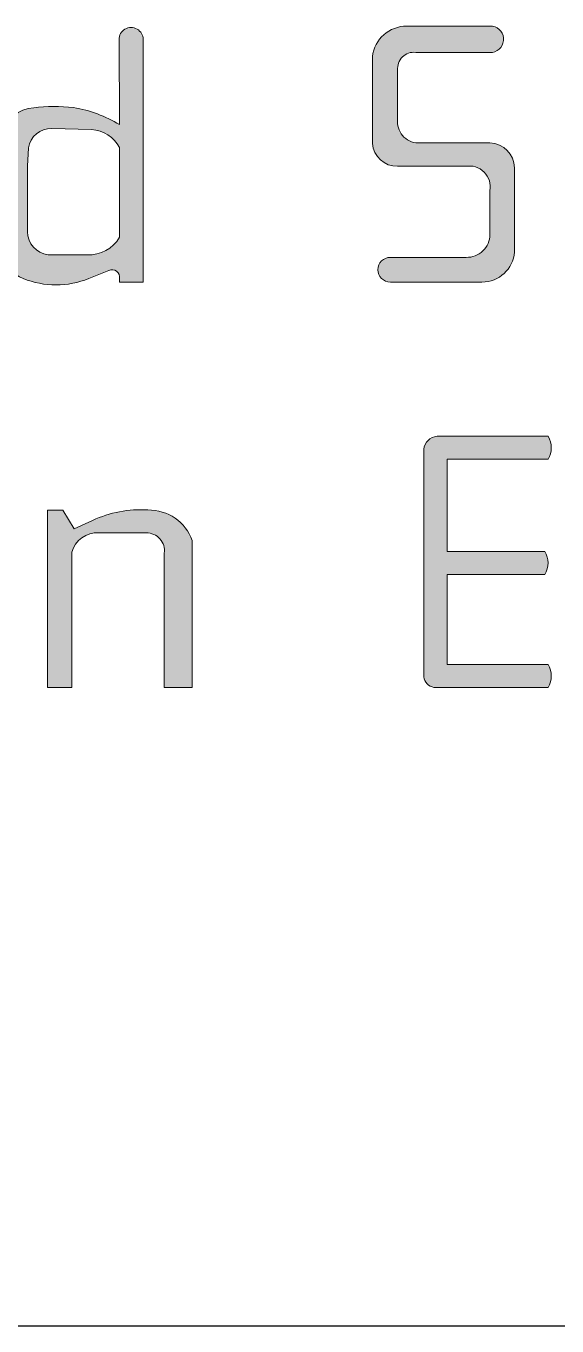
# Model space of a CAD drawing. Header units: millimetres. Extents: x 563728 to 564359, y 4765109 to 4765554.
# Drawn here: x 564252.77 to 564257.68, y 4765149.13 to 4765161.14 of the extents above; entities that cross this region are included whole.
import ezdxf

# ---------------------------------------------------------------- set-up
doc = ezdxf.new("R2010")
doc.units = ezdxf.units.MM
doc.layers.add('58 Formato plano y líneas de solape - Planoaren formatua eta gainjartze marrak', color=7, linetype='Continuous', lineweight=0)
doc.layers.add('58 Formato plano y líneas de solape - Planoaren formatua eta gainjartze-marrak', color=7, linetype='Continuous', lineweight=0)

# ---------------------------------------------------------------- blocks, each defined once
blk = doc.blocks.new('DGN_COMPLEXSHAPE12')
at = {"layer": '58 Formato plano y líneas de solape - Planoaren formatua eta gainjartze-marrak', "color": 252, "linetype": 'Continuous', "lineweight": 0, "ltscale": 166.0401031149074, "true_color": 0x878787}
for p, q in [((564256.5704879245, 4765157.349725628), (564256.5704878218, 4765157.349725607)), ((564257.5956090543, 4765157.349725628), (564256.5704879245, 4765157.349725628)), ((564257.5956088499, 4765157.349725606), (564257.5956090543, 4765157.349725628)), ((564256.4467045642, 4765157.229110845), (564256.4467047305, 4765157.229110901)), ((564256.4467047305, 4765157.229110901), (564256.4467047305, 4765155.126946926)), ((564257.5956090543, 4765157.137100608), (564257.5956088499, 4765157.137100585)), ((564257.566083325, 4765156.285812397), (564257.566083551, 4765156.285812573)), ((564256.6623226414, 4765156.073187551), (564257.566083551, 4765156.073187551)), ((564257.566083551, 4765156.073187551), (564257.566083325, 4765156.073187377)), ((564257.5956088499, 4765155.241414774), (564257.5956090543, 4765155.241414718)), ((564256.4467047305, 4765155.126946926), (564256.446704564, 4765155.126946852)), ((564256.5411303738, 4765155.028789753), (564256.54113022, 4765155.028789697)), ((564256.54113022, 4765155.028789697), (564257.5956090543, 4765155.028789697)), ((564257.5956090543, 4765155.028789697), (564257.5956088499, 4765155.028789753))]:
    blk.add_line(p, q, dxfattribs=at)
at = {"layer": '58 Formato plano y líneas de solape - Planoaren formatua eta gainjartze-marrak', "color": 252, "linetype": 'Continuous', "lineweight": 0, "ltscale": 166.0401031149074, "true_color": 0x878787, "flags": 128}
for points in [[(564257.566083551, 4765156.285812573), (564256.6623226414, 4765156.285812573), (564256.6623226414, 4765157.137100608), (564257.5956090543, 4765157.137100608)], [(564257.5956090543, 4765155.241414718), (564256.6623226414, 4765155.241414718), (564256.6623226414, 4765156.073187551)]]:
    blk.add_lwpolyline(points, dxfattribs=at)
at = {"layer": '58 Formato plano y líneas de solape - Planoaren formatua eta gainjartze-marrak', "color": 252, "linetype": 'Continuous', "lineweight": 0, "ltscale": 166.0401031149074, "true_color": 0x878787}
for centre, major_axis, ratio, start_param, end_param in [((564256.5823335767, 4765157.215830015), (0.1362960377093521, 0), 0.9861194759452737, 1.657818071445598, 3.042618511152489), ((564257.4135457999, 4765157.243413095), (0.2115885749437465, 0), 0.9861194759452736, 5.748556557585847, 6.817814056774804), ((564257.3840202751, 4765156.179499887), (0.2115885749437465, 0), 0.9861194759452736, 5.748556557585847, 6.817814056774804), ((564257.4135457999, 4765155.135102264), (0.2115885749437465, 0), 0.9861194759452736, 5.748556557585847, 6.817814056774804), ((564256.5653356578, 4765155.144677601), (0.1199859512968201, 0), 0.9861194759452735, 3.292012844288978, 4.509260658942969)]:
    blk.add_ellipse(centre, major_axis=major_axis, ratio=ratio, start_param=start_param, end_param=end_param, dxfattribs=at)
blk = doc.blocks.new('DGN_COMPLEXSHAPE13')
at = {"layer": '58 Formato plano y líneas de solape - Planoaren formatua eta gainjartze-marrak', "color": 252, "linetype": 'Continuous', "lineweight": 0, "ltscale": 166.0401031149074, "true_color": 0x878787}
for p, q in [((564253.8990162108, 4765156.66925755), (564253.8990162109, 4765156.669257551)), ((564253.3860441361, 4765156.57215623), (564253.3860441655, 4765156.57215633)), ((564253.4462468153, 4765156.457959209), (564253.446246731, 4765156.457959221)), ((564253.446246731, 4765156.457959221), (564253.8831289518, 4765156.457959221)), ((564253.8831289518, 4765156.457959221), (564253.883129148, 4765156.457959208)), ((564254.3080970026, 4765156.387526702), (564254.3080970695, 4765156.387526512)), ((564253.1960322267, 4765156.277964595), (564253.1960320295, 4765156.2779644)), ((564254.0499390053, 4765156.270138516), (564254.0499390916, 4765156.270138397))]:
    blk.add_line(p, q, dxfattribs=at)
at = {"layer": '58 Formato plano y líneas de solape - Planoaren formatua eta gainjartze-marrak', "color": 252, "linetype": 'Continuous', "lineweight": 0, "ltscale": 166.0401031149074, "true_color": 0x878787, "flags": 128}
for points in [[(564253.3860441655, 4765156.57215633), (564253.2178366446, 4765156.494033881), (564253.11160932, 4765156.668460951), (564252.9696474744, 4765156.668460951), (564252.9696474744, 4765155.028789697), (564253.1960322267, 4765155.028789697), (564253.1960322267, 4765156.277964595)], [(564254.0499390916, 4765156.270138397), (564254.0499390916, 4765155.028789697), (564254.3080970026, 4765155.028789697), (564254.3080970026, 4765156.387526702)]]:
    blk.add_lwpolyline(points, dxfattribs=at)
at = {"layer": '58 Formato plano y líneas de solape - Planoaren formatua eta gainjartze-marrak', "color": 252, "linetype": 'Continuous', "lineweight": 0, "ltscale": 166.0401031149074, "true_color": 0x878787}
for centre, major_axis, ratio, start_param, end_param in [((564253.8346709555, 4765155.633638568), (1.05216561878761, 0), 0.9861194759452734, 1.509603079523663, 2.011287963479326), ((564253.9035479759, 4765156.245980551), (0.4292589275838644, 0), 0.9861194759452736, 0.3409540809510073, 1.581353705898008), ((564253.4319650325, 4765156.218147875), (0.2436059014534422, 0), 0.9861194759452738, 1.512136103014991, 2.889942396968643), ((564253.883129148, 4765156.292016267), (0.1682787382031523, 0), 0.9861194759452732, 6.150961369356889, 7.853981633974483)]:
    blk.add_ellipse(centre, major_axis=major_axis, ratio=ratio, start_param=start_param, end_param=end_param, dxfattribs=at)
blk = doc.blocks.new('DWG_H0')
at = {"layer": '58 Formato plano y líneas de solape - Planoaren formatua eta gainjartze-marrak', "linetype": 'Continuous', "true_color": 0x878787}
h = blk.add_hatch(color=252, dxfattribs=at)
edge = h.paths.add_edge_path()
edge.add_line((130.8236690016929, 49.1815572688356), (130.8236687935423, 49.18155725952238))
edge.add_ellipse((130.7118799362797, 49.18155725952238), major_axis=(0.1117888572493358, 0), ratio=0.9861194759452738, start_angle=0, end_angle=180.7707887673235)
edge.add_line((130.6001011944609, 49.18007430527359), (130.6001011033077, 49.1800745325163))
edge.add_line((130.6001011033077, 49.1800745325163), (130.605455617886, 48.39510452840477))
edge.add_line((130.605455617886, 48.39510452840477), (130.6054556181189, 48.39510446507484))
edge.add_ellipse((129.9706598289777, 47.3695673989132), major_axis=(1.218404015979415, 0), ratio=0.986119475945274, start_angle=58.60024454481644, end_angle=80.07577842595701)
edge.add_line((130.1806463224348, 48.55308087076992), (130.1806463223184, 48.55308087263256))
edge.add_ellipse((130.0082523666788, 46.8935703728348), major_axis=(1.691676625285384, 0), ratio=0.9861194759452734, start_angle=84.15099633014923, end_angle=96.66462409995829)
edge.add_ellipse((129.8319648122415, 48.23644758667797), major_axis=(0.3190958550760111, 0), ratio=0.9861194759452736, start_angle=93.6014429553955, end_angle=166.5858071629485)
edge.add_line((129.5215743893059, 48.30944674275815), (129.5215744265588, 48.30944696441293))
edge.add_line((129.5215744265588, 48.30944696441293), (129.5215744265588, 47.19607058726251))
edge.add_line((129.5215744265588, 47.19607058726251), (129.5215743894223, 47.19607039727271))
edge.add_ellipse((129.839475674089, 47.27116894721985), major_axis=(0.3268958654473548, 0), ratio=0.9861194759452735, start_angle=-166.5282428267939, end_angle=-112.3221365716863)
edge.add_ellipse((130.0185096069472, 47.70116623677313), major_axis=(0.7982690256704786, 0), ratio=0.9861194759452734, start_angle=-112.3221365716863, end_angle=-67.67786342839848)
edge.add_line((130.3217030327069, 46.97296712268144), (130.3217030148953, 46.9729672241956))
edge.add_line((130.3217030148953, 46.9729672241956), (130.5053804386407, 47.04733485914767))
edge.add_line((130.5053804386407, 47.04733485914767), (130.5053803357296, 47.0473347986117))
edge.add_ellipse((130.5352533967234, 46.98484220542014), major_axis=(0.07006025799958339, 0), ratio=0.9861194759452735, start_angle=350.1026265873016, end_angle=475.2387386882297, ccw=False)
edge.add_line((130.6042709624162, 46.97296712454408), (130.604271157179, 46.9729672241956))
edge.add_line((130.604271157179, 46.9729672241956), (130.604271157179, 46.94056487362832))
edge.add_line((130.604271157179, 46.94056487362832), (130.8236690016929, 46.94056487362832))
edge.add_line((130.8236690016929, 46.94056487362832), (130.8236690016929, 49.1815572688356))
edge = h.paths.add_edge_path(flags=0)
edge.add_line((130.604271157179, 47.35404665209353), (130.6042709622998, 47.3540465021506))
edge.add_ellipse((130.3274299702607, 47.50415143929422), major_axis=(0.3159290958125675, 0), ratio=0.9861194759452736, start_angle=265.9503028504288, end_angle=331.19631661893914, ccw=False)
edge.add_line((130.3051185162039, 47.1933854771778), (130.3051186847733, 47.19338553398848))
edge.add_line((130.3051186847733, 47.19338553398848), (129.9459328558296, 47.19338553398848))
edge.add_line((129.9459328558296, 47.19338553398848), (129.9459329245146, 47.19338547531515))
edge.add_ellipse((129.9711520981509, 47.40571000427008), major_axis=(0.2167850923935233, 0), ratio=0.9861194759452736, start_angle=180, end_angle=263.3195066191256, ccw=False)
edge.add_line((129.7543670056621, 47.40571000427008), (129.75436701742, 47.4057102072984))
edge.add_line((129.75436701742, 47.4057102072984), (129.75436701742, 48.01122834254056))
edge.add_line((129.75436701742, 48.01122834254056), (129.7634972353699, 48.17911727912724))
edge.add_line((129.7634972353699, 48.17911727912724), (129.7634971871739, 48.1791172651574))
edge.add_ellipse((129.969808686059, 48.15267218463123), major_axis=(0.2080471176873669, 0), ratio=0.9861194759452737, start_angle=446.9373722318864, end_angle=532.5939551538133, ccw=False)
edge.add_line((129.9809241207549, 48.35753847658634), (129.9809242691845, 48.35753832384944))
edge.add_line((129.9809242691845, 48.35753832384944), (130.3462096008006, 48.35048200096935))
edge.add_line((130.3462096008006, 48.35048200096935), (130.3462097014999, 48.35048220679164))
edge.add_ellipse((130.3243688818766, 48.0407436825335), major_axis=(0.3148568083714609, 0), ratio=0.9861194759452733, start_angle=387.2543791697609, end_angle=446.02234248346065, ccw=False)
edge.add_line((130.6042709621834, 48.18292841687799), (130.604271157179, 48.18292863853276))
edge.add_line((130.604271157179, 48.18292863853276), (130.604271157179, 47.35404665209353))
h = blk.add_hatch(color=252, dxfattribs=at)
edge = h.paths.add_edge_path()
edge.add_line((134.5347127103014, 44.23939586058259), (134.5347124842228, 44.23939568735659))
edge.add_ellipse((134.3526494343532, 44.34570819698274), major_axis=(0.2115885749437465, 0), ratio=0.9861194759452736, start_angle=-30.63197095807774, end_angle=30.63197095816251)
edge.add_line((134.5347124842228, 44.45202070754021), (134.5347127103014, 44.45202088262886))
edge.add_line((134.5347127103014, 44.45202088262886), (133.6309518006165, 44.45202088262886))
edge.add_line((133.6309518006165, 44.45202088262886), (133.6309518006165, 45.30330891814083))
edge.add_line((133.6309518006165, 45.30330891814083), (134.5642382135848, 45.30330891814083))
edge.add_line((134.5642382135848, 45.30330891814083), (134.5642380091595, 45.30330889485776))
edge.add_ellipse((134.3821749591734, 45.40962140541524), major_axis=(0.2115885749437465, 0), ratio=0.9861194759452736, start_angle=-30.63197095807774, end_angle=30.63197095816251)
edge.add_line((134.5642380091595, 45.51593391597271), (134.5642382135848, 45.51593393832445))
edge.add_line((134.5642382135848, 45.51593393832445), (133.5391170837684, 45.51593393832445))
edge.add_line((133.5391170837684, 45.51593393832445), (133.53911698109, 45.51593391690403))
edge.add_ellipse((133.5509627360152, 45.38203832507133), major_axis=(0.1362960377093521, 0), ratio=0.9861194759452737, start_angle=94.98597869435035, end_angle=174.3291993574158)
edge.add_line((133.4153337234166, 45.39531915541738), (133.415333889774, 45.39531921129674))
edge.add_line((133.415333889774, 45.39531921129674), (133.415333889774, 43.2931552361697))
edge.add_line((133.415333889774, 43.2931552361697), (133.4153337233001, 43.29315516166389))
edge.add_ellipse((133.533964817063, 43.3108859108761), major_axis=(0.1199859512968202, 0), ratio=0.9861194759452735, start_angle=-171.3815579193837, end_angle=-101.6383955181874)
edge.add_line((133.5097595331026, 43.19499806314707), (133.509759379318, 43.19499800726771))
edge.add_line((133.509759379318, 43.19499800726771), (134.5642382135848, 43.19499800726771))
edge.add_line((134.5642382135848, 43.19499800726771), (134.5642380091595, 43.19499806314707))
edge.add_ellipse((134.3821749591734, 43.30131057370454), major_axis=(0.2115885749437465, 0), ratio=0.9861194759452736, start_angle=-30.63197095807774, end_angle=30.63197095816251)
edge.add_line((134.5642380091595, 43.40762308426201), (134.5642382135848, 43.40762302838266))
edge.add_line((134.5642382135848, 43.40762302838266), (133.6309518006165, 43.40762302838266))
edge.add_line((133.6309518006165, 43.40762302838266), (133.6309518006165, 44.23939586058259))
edge.add_line((133.6309518006165, 44.23939586058259), (134.5347127103014, 44.23939586058259))
h = blk.add_hatch(color=252, dxfattribs=at)
edge = h.paths.add_edge_path()
edge.add_line((130.1646613859339, 44.4441729048267), (130.1646611887263, 44.44417271018028))
edge.add_ellipse((130.4005941917421, 44.38435618486255), major_axis=(0.2436059014534422, 0), ratio=0.9861194759452738, start_angle=446.6390167521185, end_angle=525.581502382224, ccw=False)
edge.add_line((130.4148759745294, 44.62416751869023), (130.4148758902447, 44.62416753079742))
edge.add_line((130.4148758902447, 44.62416753079742), (130.8517581110355, 44.62416753079742))
edge.add_line((130.8517581110355, 44.62416753079742), (130.8517583073117, 44.62416751775891))
edge.add_ellipse((130.8517583073117, 44.45822457689792), major_axis=(0.1682787382031523, 0), ratio=0.9861194759452732, start_angle=352.42412641215924, end_angle=450, ccw=False)
edge.add_line((131.0185681645526, 44.43634682614356), (131.0185682508163, 44.43634670693427))
edge.add_line((131.0185682508163, 44.43634670693427), (131.0185682508163, 43.19499800726771))
edge.add_line((131.0185682508163, 43.19499800726771), (131.2767261618283, 43.19499800726771))
edge.add_line((131.2767261618283, 43.19499800726771), (131.2767261618283, 44.55373501218855))
edge.add_line((131.2767261618283, 44.55373501218855), (131.2767262287671, 44.55373482219875))
edge.add_ellipse((130.8721771351993, 44.41218886058778), major_axis=(0.4292589275838644, 0), ratio=0.9861194759452736, start_angle=19.53522984625453, end_angle=90.60489326532792)
edge.add_line((130.8676453700755, 44.83546585962176), (130.8676453701919, 44.83546586055309))
edge.add_ellipse((130.8033001148142, 43.79984687827528), major_axis=(1.05216561878761, 0), ratio=0.9861194759452734, start_angle=86.49388519665789, end_angle=115.2383116928278)
edge.add_line((130.3546732953982, 44.73836454004049), (130.3546733247349, 44.73836463969201))
edge.add_line((130.3546733247349, 44.73836463969201), (130.186465803883, 44.66024219151586))
edge.add_line((130.186465803883, 44.66024219151586), (130.080238479306, 44.83466926123947))
edge.add_line((130.080238479306, 44.83466926123947), (129.9382766336203, 44.83466926123947))
edge.add_line((129.9382766336203, 44.83466926123947), (129.9382766336203, 43.19499800726771))
edge.add_line((129.9382766336203, 43.19499800726771), (130.1646613859339, 43.19499800726771))
edge.add_line((130.1646613859339, 43.19499800726771), (130.1646613859339, 44.4441729048267))
at = {"layer": '58 Formato plano y líneas de solape - Planoaren formatua eta gainjartze-marrak', "color": 252, "linetype": 'Continuous', "lineweight": 0, "ltscale": 166.0401031149074, "true_color": 0x878787}
for name in ['DGN_COMPLEXSHAPE12', 'DGN_COMPLEXSHAPE13']:
    blk.add_blockref(name, (-564123.0313708407, -4765111.83379169), dxfattribs=at)
blk = doc.blocks.new('DGN_COMPLEXSHAPE21')
at = {"layer": '58 Formato plano y líneas de solape - Planoaren formatua eta gainjartze-marrak', "color": 252, "linetype": 'Continuous', "lineweight": 0, "ltscale": 166.0401031149074, "true_color": 0x878787}
for p, q in [((564256.2915535386, 4765161.139482579), (564256.2915535712, 4765161.139482704)), ((564257.0827248777, 4765161.139482579), (564256.2915535386, 4765161.139482579)), ((564257.0827250548, 4765161.139482704), (564257.0827248777, 4765161.139482579)), ((564255.97263195, 4765160.857277328), (564255.9726318532, 4765160.857277413)), ((564255.9726318532, 4765160.857277413), (564255.9726318532, 4765160.053635315)), ((564256.3896832409, 4765160.893532162), (564256.389683288, 4765160.893532377)), ((564256.389683288, 4765160.893532377), (564257.0581924404, 4765160.893532377)), ((564257.0581924404, 4765160.893532377), (564257.0581924429, 4765160.893532162)), ((564256.2056904779, 4765160.259077479), (564256.2056904779, 4765160.748513915)), ((564256.2056904779, 4765160.748513915), (564256.2056905966, 4765160.74851394)), ((564256.2056905964, 4765160.259077582), (564256.2056904779, 4765160.259077479)), ((564255.9726318532, 4765160.053635315), (564255.97263195, 4765160.053635379)), ((564256.4142157253, 4765160.059677501), (564256.4142158527, 4765160.059677665)), ((564257.0581924404, 4765160.059677501), (564256.4142157253, 4765160.059677501)), ((564257.0581924431, 4765160.059677665), (564257.0581924404, 4765160.059677501)), ((564256.2056905966, 4765159.843363867), (564256.2056904779, 4765159.843363947)), ((564256.2056904779, 4765159.843363947), (564256.8312671599, 4765159.843363947)), ((564256.8312671599, 4765159.843363947), (564256.8312671438, 4765159.843363866)), ((564257.285117721, 4765159.050592775), (564257.285117721, 4765159.830065669)), ((564257.285117721, 4765159.830065669), (564257.2851177421, 4765159.830065574)), ((564257.0581924429, 4765159.618580714), (564257.0581924404, 4765159.61858086)), ((564257.0581924404, 4765159.61858086), (564257.0581924404, 4765159.213738254)), ((564257.0581924404, 4765159.213738254), (564257.058192443, 4765159.213738224)), ((564257.2851177421, 4765159.050592772), (564257.285117721, 4765159.050592775)), ((564256.8374005045, 4765159.002253907), (564256.1382260402, 4765159.002253907)), ((564256.1382260402, 4765159.002253907), (564256.1382261083, 4765159.002253734)), ((564256.8374004916, 4765159.002253734), (564256.8374005045, 4765159.002253907)), ((564256.1382261083, 4765158.774356471), (564256.1382260402, 4765158.774356564)), ((564256.1382260402, 4765158.774356564), (564256.9845955983, 4765158.774356564)), ((564256.9845955983, 4765158.774356564), (564256.9845953854, 4765158.774356472))]:
    blk.add_line(p, q, dxfattribs=at)
for centre, major_axis, ratio, start_param, end_param in [((564256.2915535712, 4765160.82314063), (0.3207948739898076, 0), 0.9861194759452734, 1.570796326794897, 3.033471407837316), ((564257.0581924429, 4765161.017697219), (0.1259127927984219, 0), 0.9861194759452739, 4.71238898038469, 7.657889228354371), ((564256.3564569092, 4765160.74851394), (0.1507663126510265, 0), 0.9861194759452737, 1.348589223026376, 3.141592653589793), ((564256.3988089905, 4765160.249738072), (0.1933504937233514, 0), 0.9861194759452735, 3.092589611925638, 4.792157141509724), ((564256.2021925, 4765160.070326271), (0.2301836871482468, 0), 0.9861194759452737, 3.215190924243904, 4.727586544338242), ((564257.0521964642, 4765159.830065574), (0.2329212780351327, 0), 0.9861194759452737, 0, 1.545050969772855), ((564256.8663975379, 4765159.654073614), (0.1951428841462423, 0), 0.9861194759452736, 6.09768147123591, 8.034992439593594), ((564256.8436403609, 4765159.213738224), (0.2145520821880254, 0), 0.9861194759452736, 4.683301640810562, 6.283185307179586), ((564256.9845953854, 4765159.071439764), (0.3012650075798792, 0), 0.9861194759452735, 4.71238898038469, 6.212955377336692), ((564256.1382261083, 4765158.888305102), (0.1155525615757308, 0), 0.9861194759452734, 1.570796326794897, 4.71238898038469)]:
    blk.add_ellipse(centre, major_axis=major_axis, ratio=ratio, start_param=start_param, end_param=end_param, dxfattribs=at)
blk = doc.blocks.new('DWG_H01')
at = {"layer": '58 Formato plano y líneas de solape - Planoaren formatua eta gainjartze-marrak', "linetype": 'Continuous', "true_color": 0x878787}
h = blk.add_hatch(color=252, dxfattribs=at)
edge = h.paths.add_edge_path()
edge.add_line((134.2537468802184, 47.99627397861332), (134.253746901406, 47.99627388361841))
edge.add_ellipse((134.0208256234182, 47.99627388361841), major_axis=(0.2329212780351327, 0), ratio=0.9861194759452737, start_angle=0, end_angle=88.52489970057952)
edge.add_line((134.0268216023687, 48.22588597517461), (134.0268215996912, 48.22588581126183))
edge.add_line((134.0268215996912, 48.22588581126183), (133.3828448845306, 48.22588581126183))
edge.add_line((133.3828448845306, 48.22588581126183), (133.3828450120054, 48.22588597517461))
edge.add_ellipse((133.3674381497549, 48.4159463820979), major_axis=(0.1933504937233514, 0), ratio=0.9861194759452735, start_angle=177.1923325293402, end_angle=274.57037897198404, ccw=False)
edge.add_line((133.1743197556352, 48.42528589162976), (133.1743196371244, 48.42528578918427))
edge.add_line((133.1743196371244, 48.42528578918427), (133.1743196371244, 48.91472222469747))
edge.add_line((133.1743196371244, 48.91472222469747), (133.1743197558681, 48.91472224984318))
edge.add_ellipse((133.3250860684784, 48.91472224984318), major_axis=(0.1507663126510265, 0), ratio=0.9861194759452737, start_angle=437.26847077623825, end_angle=540, ccw=False)
edge.add_line((133.3583124001743, 49.05974047165364), (133.3583124473225, 49.05974068678916))
edge.add_line((133.3583124473225, 49.05974068678916), (134.0268215996912, 49.05974068678916))
edge.add_line((134.0268215996912, 49.05974068678916), (134.0268216021359, 49.05974047165364))
edge.add_ellipse((134.0268216021359, 49.1839055288583), major_axis=(0.1259127927984219, 0), ratio=0.9861194759452739, start_angle=-90, end_angle=78.76473276340019)
edge.add_line((134.0513542140834, 49.30569101404399), (134.0513540370157, 49.30569088924676))
edge.add_line((134.0513540370157, 49.30569088924676), (133.260182697908, 49.30569088924676))
edge.add_line((133.260182697908, 49.30569088924676), (133.2601827305043, 49.30569101404399))
edge.add_ellipse((133.2601827305043, 48.98934894055128), major_axis=(0.3207948739898076, 0), ratio=0.9861194759452734, start_angle=90, end_angle=173.8051089426862)
edge.add_line((132.9412611093139, 49.02348563820124), (132.9412610124564, 49.02348572295159))
edge.add_line((132.9412610124564, 49.02348572295159), (132.9412610124564, 48.21984362509102))
edge.add_line((132.9412610124564, 48.21984362509102), (132.9412611093139, 48.21984368935227))
edge.add_ellipse((133.1708216592669, 48.23653458151966), major_axis=(0.2301836871482468, 0), ratio=0.9861194759452737, start_angle=-175.7831297120579, end_angle=-89.12924372658128)
edge.add_line((133.1743197558681, 48.00957217719406), (133.1743196371244, 48.0095722572878))
edge.add_line((133.1743196371244, 48.0095722572878), (133.799896319164, 48.0095722572878))
edge.add_line((133.799896319164, 48.0095722572878), (133.7998963030986, 48.00957217626274))
edge.add_ellipse((133.8350266971393, 47.82028192374855), major_axis=(0.1951428841462423, 0), ratio=0.9861194759452736, start_angle=349.3714131169401, end_angle=460.371155208238, ccw=False)
edge.add_line((134.0268216021359, 47.78478902392089), (134.0268215996912, 47.78478917013854))
edge.add_line((134.0268215996912, 47.78478917013854), (134.0268215996912, 47.3799465643242))
edge.add_line((134.0268215996912, 47.3799465643242), (134.0268216022523, 47.37994653359056))
edge.add_ellipse((133.8122695201309, 47.37994653359056), major_axis=(0.2145520821880255, 0), ratio=0.9861194759452736, start_angle=268.3334182051386, end_angle=360, ccw=False)
edge.add_line((133.8060296508484, 47.1684620436281), (133.8060296637705, 47.1684622168541))
edge.add_line((133.8060296637705, 47.1684622168541), (133.1068551994395, 47.1684622168541))
edge.add_line((133.1068551994395, 47.1684622168541), (133.1068552675424, 47.1684620436281))
edge.add_ellipse((133.1068552675424, 47.05451341252774), major_axis=(0.1155525615757308, 0), ratio=0.9861194759452734, start_angle=90, end_angle=270)
edge.add_line((133.1068552675424, 46.94056478142738), (133.1068551994395, 46.94056487362832))
edge.add_line((133.1068551994395, 46.94056487362832), (133.9532247575698, 46.94056487362832))
edge.add_line((133.9532247575698, 46.94056487362832), (133.9532245446462, 46.94056478235871))
edge.add_ellipse((133.9532245446462, 47.23764807358384), major_axis=(0.3012650075798792, 0), ratio=0.9861194759452735, start_angle=-90, end_angle=-4.023878575497701)
edge.add_line((134.253746901406, 47.21680108178407), (134.2537468802184, 47.21680108550936))
edge.add_line((134.2537468802184, 47.21680108550936), (134.2537468802184, 47.99627397861332))
at = {"layer": '58 Formato plano y líneas de solape - Planoaren formatua eta gainjartze-marrak', "color": 252, "linetype": 'Continuous', "lineweight": 0, "ltscale": 166.0401031149074, "true_color": 0x878787}
blk.add_blockref('DGN_COMPLEXSHAPE21', (-564123.0313708407, -4765111.83379169), dxfattribs=at)
blk = doc.blocks.new('DGN_COMPLEXCHAIN6')
at = {"layer": '58 Formato plano y líneas de solape - Planoaren formatua eta gainjartze-marrak', "color": 252, "linetype": 'Continuous', "lineweight": 0, "ltscale": 166.0401031149074, "true_color": 0x878787}
for p, q in [((564253.0122951099, 4765160.191330014), (564253.0122949615, 4765160.191330167)), ((564253.3775805422, 4765160.184273897), (564253.3775804415, 4765160.184273691)), ((564252.7948680279, 4765160.012908955), (564252.7948680761, 4765160.012908969)), ((564253.6356419979, 4765160.016720328), (564253.6356418029, 4765160.016720107)), ((564252.7857378582, 4765159.239501897), (564252.7857378464, 4765159.239501694)), ((564253.635641803, 4765159.187838192), (564253.6356419979, 4765159.187838342)), ((564252.9773037652, 4765159.027177165), (564252.9773036966, 4765159.027177224)), ((564253.3364895255, 4765159.027177224), (564253.3364893569, 4765159.027177167))]:
    blk.add_line(p, q, dxfattribs=at)
at = {"layer": '58 Formato plano y líneas de solape - Planoaren formatua eta gainjartze-marrak', "color": 252, "linetype": 'Continuous', "lineweight": 0, "ltscale": 166.0401031149074, "true_color": 0x878787, "flags": 128}
for points in [[(564253.3775804415, 4765160.184273691), (564253.0122951099, 4765160.191330014)], [(564252.7948680761, 4765160.012908969), (564252.7857378582, 4765159.845020032)], [(564253.6356419979, 4765159.187838342), (564253.6356419979, 4765160.016720328)], [(564252.7857378582, 4765159.845020032), (564252.7857378582, 4765159.239501897)], [(564252.9773036966, 4765159.027177224), (564253.3364895255, 4765159.027177224)]]:
    blk.add_lwpolyline(points, dxfattribs=at)
at = {"layer": '58 Formato plano y líneas de solape - Planoaren formatua eta gainjartze-marrak', "color": 252, "linetype": 'Continuous', "lineweight": 0, "ltscale": 166.0401031149074, "true_color": 0x878787}
for centre, major_axis, ratio, start_param, end_param in [((564253.0011795268, 4765159.986463875), (0.2080471176873713, 0), 0.986119475945274, 1.517343388479789, 3.012332786474958), ((564253.3557397226, 4765159.874535372), (0.3148568083714641, 0), 0.9861194759452737, 0.4756786520992863, 1.501373106614585), ((564253.0025229389, 4765159.239501694), (0.2167850923935231, 0), 0.9861194759452737, 3.141592653589793, 4.595792375230744), ((564253.358800811, 4765159.337943129), (0.3159290958125607, 0), 0.9861194759452735, 4.641708431416043, 5.780466195478101)]:
    blk.add_ellipse(centre, major_axis=major_axis, ratio=ratio, start_param=start_param, end_param=end_param, dxfattribs=at)
blk = doc.blocks.new('DGN_COMPLEXSHAPE26')
at = {"layer": '58 Formato plano y líneas de solape - Planoaren formatua eta gainjartze-marrak', "color": 252, "linetype": 'Continuous', "lineweight": 0, "ltscale": 166.0401031149074, "true_color": 0x878787}
for p, q in [((564253.631471944, 4765161.013866222), (564253.6314720352, 4765161.013865995)), ((564253.8550396343, 4765161.015348949), (564253.8550398424, 4765161.015348959)), ((564253.212017163, 4765160.386872563), (564253.2120171632, 4765160.386872561)), ((564253.6368264589, 4765160.228896155), (564253.6368264586, 4765160.228896218)), ((564252.5529452673, 4765160.143238654), (564252.55294523, 4765160.143238433)), ((564252.5529452302, 4765159.029862087), (564252.5529452673, 4765159.029862277)), ((564253.3530738556, 4765158.806758914), (564253.3530738734, 4765158.806758813)), ((564253.5367511765, 4765158.881126489), (564253.5367512794, 4765158.881126549)), ((564253.6356419979, 4765158.806758914), (564253.6356418032, 4765158.806758814))]:
    blk.add_line(p, q, dxfattribs=at)
at = {"layer": '58 Formato plano y líneas de solape - Planoaren formatua eta gainjartze-marrak', "color": 252, "linetype": 'Continuous', "lineweight": 0, "ltscale": 166.0401031149074, "true_color": 0x878787, "flags": 128}
for points in [[(564253.6368264586, 4765160.228896218), (564253.631471944, 4765161.013866222)], [(564253.8550398424, 4765161.015348959), (564253.8550398424, 4765158.774356564), (564253.6356419979, 4765158.774356564)], [(564252.5529452673, 4765159.029862277), (564252.5529452673, 4765160.143238654)], [(564253.5367512794, 4765158.881126549), (564253.3530738556, 4765158.806758914)], [(564253.6356419979, 4765158.774356564), (564253.6356419979, 4765158.806758914)]]:
    blk.add_lwpolyline(points, dxfattribs=at)
at = {"layer": '58 Formato plano y líneas de solape - Planoaren formatua eta gainjartze-marrak', "color": 252, "linetype": 'Continuous', "lineweight": 0, "ltscale": 166.0401031149074, "true_color": 0x878787}
for centre, major_axis, ratio, start_param, end_param in [((564253.743250777, 4765161.015348949), (0.1117888572493404, 0), 0.9861194759452739, 0, 3.155045455416976), ((564252.863335653, 4765160.070239277), (0.3190958550760047, 0), 0.9861194759452735, 1.633653364190783, 2.907470822087285), ((564253.0396232074, 4765158.727362063), (1.691676625285405, 0), 0.9861194759452734, 1.46871195479329, 1.687115960745453), ((564253.0020306697, 4765159.203359089), (1.218404015979407, 0), 0.9861194759452739, 1.022767209779413, 1.397585984628913), ((564252.8708465148, 4765159.104960637), (0.3268958654473553, 0), 0.9861194759452734, 3.376719172291403, 4.322794201128925), ((564253.5666242375, 4765158.818633895), (0.0700602579995855, 0), 0.9861194759452735, 6.110443553828651, 8.294480723134566), ((564253.0498804477, 4765159.534957927), (0.7982690256704867, 0), 0.986119475945274, 4.322794201130404, 5.101983759640454)]:
    blk.add_ellipse(centre, major_axis=major_axis, ratio=ratio, start_param=start_param, end_param=end_param, dxfattribs=at)
blk = doc.blocks.new('DGN_COMPLEXCHAIN7')
at = {"layer": '58 Formato plano y líneas de solape - Planoaren formatua eta gainjartze-marrak', "color": 252, "linetype": 'Continuous', "lineweight": 0, "ltscale": 166.0401031149074, "true_color": 0x878787}
for p, q in [((564256.2915535386, 4765161.139482579), (564256.2915535712, 4765161.139482704)), ((564255.97263195, 4765160.857277328), (564255.9726318532, 4765160.857277413)), ((564256.3896832409, 4765160.893532162), (564256.389683288, 4765160.893532377)), ((564257.0581924404, 4765160.893532377), (564257.0581924429, 4765160.893532162)), ((564256.2056904779, 4765160.748513915), (564256.2056905966, 4765160.74851394)), ((564256.2056905964, 4765160.259077582), (564256.2056904779, 4765160.259077479)), ((564255.9726318532, 4765160.053635315), (564255.97263195, 4765160.053635379)), ((564256.4142157253, 4765160.059677501), (564256.4142158527, 4765160.059677665)), ((564257.0581924431, 4765160.059677665), (564257.0581924404, 4765160.059677501)), ((564256.2056905966, 4765159.843363867), (564256.2056904779, 4765159.843363947)), ((564256.8312671599, 4765159.843363947), (564256.8312671438, 4765159.843363866)), ((564257.285117721, 4765159.830065669), (564257.2851177421, 4765159.830065574)), ((564257.0581924429, 4765159.618580714), (564257.0581924404, 4765159.61858086)), ((564257.0581924404, 4765159.213738254), (564257.058192443, 4765159.213738224)), ((564257.2851177421, 4765159.050592772), (564257.285117721, 4765159.050592775)), ((564256.1382260402, 4765159.002253907), (564256.1382261083, 4765159.002253734)), ((564256.8374004916, 4765159.002253734), (564256.8374005045, 4765159.002253907)), ((564256.1382261083, 4765158.774356471), (564256.1382260402, 4765158.774356564)), ((564256.9845955983, 4765158.774356564), (564256.9845953854, 4765158.774356472))]:
    blk.add_line(p, q, dxfattribs=at)
at = {"layer": '58 Formato plano y líneas de solape - Planoaren formatua eta gainjartze-marrak', "color": 252, "linetype": 'Continuous', "lineweight": 0, "ltscale": 166.0401031149074, "true_color": 0x878787, "flags": 128}
for points in [[(564257.0827248777, 4765161.139482579), (564256.2915535386, 4765161.139482579)], [(564255.9726318532, 4765160.857277413), (564255.9726318532, 4765160.053635315)], [(564256.389683288, 4765160.893532377), (564257.0581924404, 4765160.893532377)], [(564256.2056904779, 4765160.259077479), (564256.2056904779, 4765160.748513915)], [(564257.0581924404, 4765160.059677501), (564256.4142157253, 4765160.059677501)], [(564256.2056904779, 4765159.843363947), (564256.8312671599, 4765159.843363947)], [(564257.285117721, 4765159.050592775), (564257.285117721, 4765159.830065669)], [(564257.0581924404, 4765159.61858086), (564257.0581924404, 4765159.213738254)], [(564256.8374005045, 4765159.002253907), (564256.1382260402, 4765159.002253907)], [(564256.1382260402, 4765158.774356564), (564256.9845955983, 4765158.774356564)]]:
    blk.add_lwpolyline(points, dxfattribs=at)
at = {"layer": '58 Formato plano y líneas de solape - Planoaren formatua eta gainjartze-marrak', "color": 252, "linetype": 'Continuous', "lineweight": 0, "ltscale": 166.0401031149074, "true_color": 0x878787}
for centre, major_axis, ratio, start_param, end_param in [((564256.2915535712, 4765160.82314063), (0.3207948739898076, 0), 0.9861194759452734, 1.570796326794897, 3.033471407837316), ((564257.0581924429, 4765161.017697219), (0.1259127927984219, 0), 0.9861194759452739, 4.71238898038469, 7.657889228354371), ((564256.3564569092, 4765160.74851394), (0.1507663126510265, 0), 0.9861194759452737, 1.348589223026376, 3.141592653589793), ((564256.3988089905, 4765160.249738072), (0.1933504937233514, 0), 0.9861194759452735, 3.092589611925638, 4.792157141509724), ((564256.2021925, 4765160.070326271), (0.2301836871482468, 0), 0.9861194759452737, 3.215190924243904, 4.727586544338242), ((564257.0521964642, 4765159.830065574), (0.2329212780351152, 0), 0.9861194759452737, 0, 1.545050969772855), ((564256.8663975379, 4765159.654073614), (0.1951428841462423, 0), 0.9861194759452736, 6.09768147123591, 8.034992439593594), ((564256.8436403609, 4765159.213738224), (0.2145520821880254, 0), 0.9861194759452736, 4.683301640810562, 6.283185307179586), ((564256.9845953854, 4765159.071439764), (0.3012650075798792, 0), 0.9861194759452735, 4.71238898038469, 6.212955377336692), ((564256.1382261083, 4765158.888305102), (0.1155525615757308, 0), 0.9861194759452734, 1.570796326794897, 4.71238898038469)]:
    blk.add_ellipse(centre, major_axis=major_axis, ratio=ratio, start_param=start_param, end_param=end_param, dxfattribs=at)
blk = doc.blocks.new('DGN_COMPLEXSHAPE33')
at = {"layer": '58 Formato plano y líneas de solape - Planoaren formatua eta gainjartze-marrak', "color": 252, "linetype": 'Continuous', "lineweight": 0, "ltscale": 166.0401031149074, "true_color": 0x878787}
for p, q in [((564253.8990162108, 4765156.66925755), (564253.8990162109, 4765156.669257551)), ((564253.3866717216, 4765156.572447706), (564253.3866716474, 4765156.57244787)), ((564253.4462468153, 4765156.457959209), (564253.446246731, 4765156.457959221)), ((564253.8831289518, 4765156.457959221), (564253.883129148, 4765156.457959208)), ((564254.3080970026, 4765156.387526702), (564254.3080970695, 4765156.387526512)), ((564253.1960322267, 4765156.277964595), (564253.1960320295, 4765156.2779644)), ((564254.0499390053, 4765156.270138516), (564254.0499390916, 4765156.270138397))]:
    blk.add_line(p, q, dxfattribs=at)
at = {"layer": '58 Formato plano y líneas de solape - Planoaren formatua eta gainjartze-marrak', "color": 252, "linetype": 'Continuous', "lineweight": 0, "ltscale": 166.0401031149074, "true_color": 0x878787, "flags": 128}
for points in [[(564253.3866716474, 4765156.57244787), (564253.2178366446, 4765156.494033881), (564253.11160932, 4765156.668460951), (564252.9696474744, 4765156.668460951), (564252.9696474744, 4765155.028789697), (564253.1960322267, 4765155.028789697), (564253.1960322267, 4765156.277964595)], [(564253.446246731, 4765156.457959221), (564253.8831289518, 4765156.457959221)], [(564254.0499390916, 4765156.270138397), (564254.0499390916, 4765155.028789697), (564254.3080970026, 4765155.028789697), (564254.3080970026, 4765156.387526702)]]:
    blk.add_lwpolyline(points, dxfattribs=at)
at = {"layer": '58 Formato plano y líneas de solape - Planoaren formatua eta gainjartze-marrak', "color": 252, "linetype": 'Continuous', "lineweight": 0, "ltscale": 166.0401031149074, "true_color": 0x878787}
for centre, major_axis, ratio, start_param, end_param in [((564253.8346709555, 4765155.633638568), (1.052165618787611, 0), 0.9861194759452735, 1.509603079523663, 2.010628649090851), ((564253.9035479759, 4765156.245980551), (0.4292589275838539, 0), 0.9861194759452738, 0.3409540809510073, 1.581353705898008), ((564253.4319650325, 4765156.218147875), (0.2436059014534252, 0), 0.9861194759452737, 1.512136103014991, 2.889942396968643), ((564253.883129148, 4765156.292016267), (0.1682787382031523, 0), 0.9861194759452732, 6.150961369356889, 7.853981633974483)]:
    blk.add_ellipse(centre, major_axis=major_axis, ratio=ratio, start_param=start_param, end_param=end_param, dxfattribs=at)
blk = doc.blocks.new('DGN_COMPLEXSHAPE39')
at = {"layer": '58 Formato plano y líneas de solape - Planoaren formatua eta gainjartze-marrak', "color": 252, "linetype": 'Continuous', "lineweight": 0, "ltscale": 166.0401031149074, "true_color": 0x878787}
for p, q in [((564256.5704879245, 4765157.349725628), (564256.5704878218, 4765157.349725607)), ((564257.5956088499, 4765157.349725606), (564257.5956090543, 4765157.349725628)), ((564256.4467045642, 4765157.229110845), (564256.4467047305, 4765157.229110901)), ((564257.5956090543, 4765157.137100608), (564257.5956088499, 4765157.137100585)), ((564257.566083325, 4765156.285812397), (564257.566083551, 4765156.285812573)), ((564257.566083551, 4765156.073187551), (564257.566083325, 4765156.073187377)), ((564257.5956088499, 4765155.241414774), (564257.5956090543, 4765155.241414718)), ((564256.4467047305, 4765155.126946926), (564256.446704564, 4765155.126946852)), ((564256.5411303738, 4765155.028789753), (564256.54113022, 4765155.028789697)), ((564257.5956090543, 4765155.028789697), (564257.5956088499, 4765155.028789753))]:
    blk.add_line(p, q, dxfattribs=at)
at = {"layer": '58 Formato plano y líneas de solape - Planoaren formatua eta gainjartze-marrak', "color": 252, "linetype": 'Continuous', "lineweight": 0, "ltscale": 166.0401031149074, "true_color": 0x878787, "flags": 128}
for points in [[(564257.5956090543, 4765157.349725628), (564256.5704879245, 4765157.349725628)], [(564256.4467047305, 4765157.229110901), (564256.4467047305, 4765155.126946926)], [(564257.566083551, 4765156.285812573), (564256.6623226414, 4765156.285812573), (564256.6623226414, 4765157.137100608), (564257.5956090543, 4765157.137100608)], [(564257.5956090543, 4765155.241414718), (564256.6623226414, 4765155.241414718), (564256.6623226414, 4765156.073187551), (564257.566083551, 4765156.073187551)], [(564256.54113022, 4765155.028789697), (564257.5956090543, 4765155.028789697)]]:
    blk.add_lwpolyline(points, dxfattribs=at)
at = {"layer": '58 Formato plano y líneas de solape - Planoaren formatua eta gainjartze-marrak', "color": 252, "linetype": 'Continuous', "lineweight": 0, "ltscale": 166.0401031149074, "true_color": 0x878787}
for centre, major_axis, ratio, start_param, end_param in [((564256.5823335767, 4765157.215830015), (0.1362960377093521, 0), 0.9861194759452737, 1.657818071445598, 3.042618511152489), ((564257.4135457999, 4765157.243413095), (0.2115885749437465, 0), 0.9861194759452736, 5.748556557585847, 6.817814056774804), ((564257.3840202751, 4765156.179499887), (0.2115885749437465, 0), 0.9861194759452736, 5.748556557585847, 6.817814056774804), ((564257.4135457999, 4765155.135102264), (0.2115885749437465, 0), 0.9861194759452736, 5.748556557585847, 6.817814056774804), ((564256.5653356578, 4765155.144677601), (0.1199859512968201, 0), 0.9861194759452735, 3.292012844288978, 4.509260658942969)]:
    blk.add_ellipse(centre, major_axis=major_axis, ratio=ratio, start_param=start_param, end_param=end_param, dxfattribs=at)
blk = doc.blocks.new('ZTE LOGO 2015')
at = {"color": 252, "linetype": 'Continuous', "lineweight": 0, "true_color": 0x878787}
for name in ['DWG_H0', 'DWG_H01']:
    blk.add_blockref(name, (-118.5689151603729, -46.94056487362832), dxfattribs=at)
at = {"layer": '58 Formato plano y líneas de solape - Planoaren formatua eta gainjartze-marrak', "color": 252, "linetype": 'Continuous', "lineweight": 0, "ltscale": 166.0401031149074, "true_color": 0x878787}
for name in ['DGN_COMPLEXSHAPE26', 'DGN_COMPLEXCHAIN7', 'DGN_COMPLEXCHAIN6', 'DGN_COMPLEXSHAPE39', 'DGN_COMPLEXSHAPE33']:
    blk.add_blockref(name, (-564241.6002860011, -4765158.774356564), dxfattribs=at)

msp = doc.modelspace()

# ---------------------------------------------------------------- linework, layer by layer
at = {"layer": '58 Formato plano y líneas de solape - Planoaren formatua eta gainjartze marrak', "color": 7, "linetype": 'Continuous', "lineweight": 30, "flags": 128}
msp.add_lwpolyline([(564216.5416910171, 4765149.130709719), (564344.0416910171, 4765149.130709719)], dxfattribs=at)

# ---------------------------------------------------------------- block references
at = {"color": 7, "linetype": 'Continuous', "lineweight": 0}
msp.add_blockref('ZTE LOGO 2015', (564241.6002860011, 4765158.774356564), dxfattribs=at)

doc.saveas('drawing.dxf')
